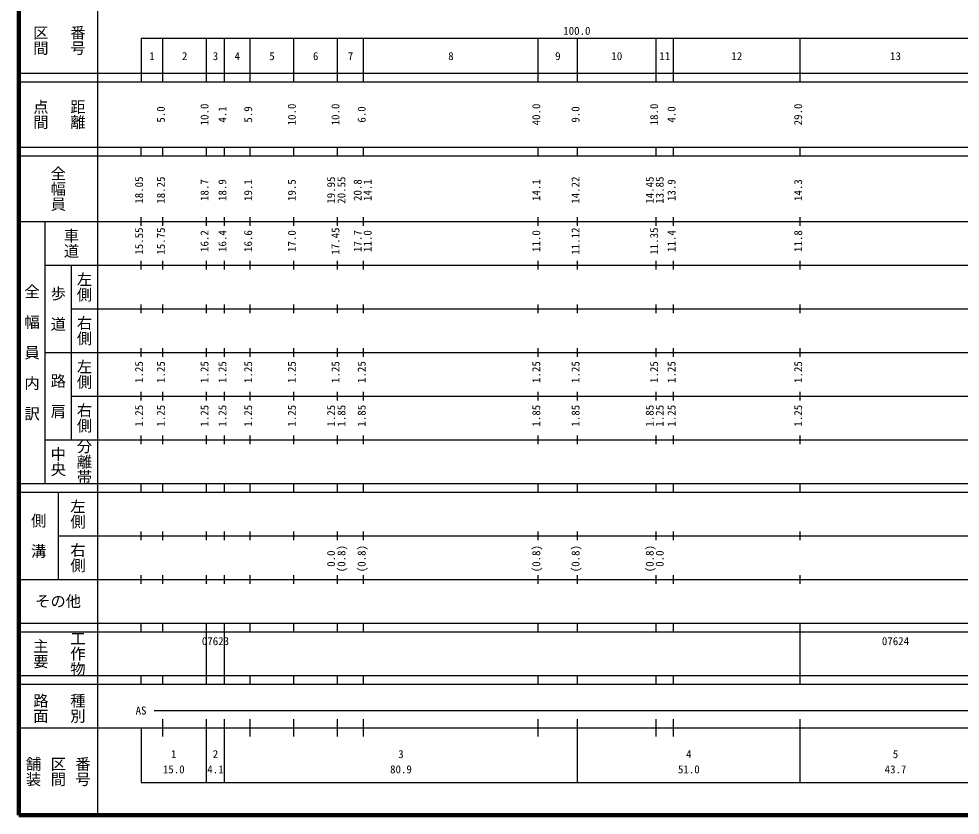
# Model space of a CAD drawing. Units: millimetres on the paper, enlarged 1000 times. Extents: x 40000 to 680000, y 20000 to 380000.
# Drawn here: x 40000 to 255664, y 20000 to 202409 of the extents above; entities that cross this region are included whole.
import ezdxf
from ezdxf.enums import TextEntityAlignment as Align

# ---------------------------------------------------------------- set-up
doc = ezdxf.new("R2010")
doc.units = ezdxf.units.MM
doc.header["$LTSCALE"] = 1000
doc.layers.add('M-TTL', color=2, linetype='Continuous', lineweight=140)
doc.layers.add('M-TTL-BAND', color=7, linetype='Continuous', lineweight=25)
doc.styles.add('@ＭＳ ゴシック', font='')
doc.styles.add('ＭＳ ゴシック', font='')
doc.styles.get('@ＭＳ ゴシック').set_extended_font_data('@MS Gothic')
doc.styles.get('ＭＳ ゴシック').set_extended_font_data('MS Gothic')

msp = doc.modelspace()

# ---------------------------------------------------------------- linework, layer by layer
at = {"layer": 'M-TTL'}
for p, q in [((40000, 380000), (40000, 20000)), ((40000, 20000), (680000, 20000))]:
    msp.add_line(p, q, dxfattribs=at)
at = {"layer": 'M-TTL-BAND'}
for p, q in [((58000, 370000), (58000, 20000)), ((68000, 198000), (579000, 198000)), ((68000, 198000), (68000, 188000)), ((73000, 188000), (73000, 198000)), ((83000, 188000), (83000, 198000)), ((87100, 188000), (87100, 198000)), ((93000, 188000), (93000, 198000)), ((103000, 188000), (103000, 198000)), ((113000, 188000), (113000, 198000)), ((119000, 188000), (119000, 198000)), ((159000, 188000), (159000, 198000)), ((168000, 188000), (168000, 198000)), ((186000, 188000), (186000, 198000)), ((190000, 188000), (190000, 198000)), ((219000, 188000), (219000, 198000)), ((40000, 190000), (579000, 190000)), ((40000, 188000), (579000, 188000)), ((40000, 173000), (579000, 173000)), ((68000, 171000), (68000, 173000)), ((73000, 171000), (73000, 173000)), ((83000, 171000), (83000, 173000)), ((87100, 171000), (87100, 173000)), ((93000, 171000), (93000, 173000)), ((103000, 171000), (103000, 173000)), ((113000, 171000), (113000, 173000)), ((119000, 171000), (119000, 173000)), ((159000, 171000), (159000, 173000)), ((168000, 171000), (168000, 173000)), ((186000, 171000), (186000, 173000)), ((190000, 171000), (190000, 173000)), ((219000, 171000), (219000, 173000)), ((40000, 171000), (579000, 171000)), ((40000, 156000), (579000, 156000)), ((46000, 96000), (46000, 156000)), ((68000, 155000), (68000, 157000)), ((73000, 155000), (73000, 157000)), ((83000, 155000), (83000, 157000)), ((87100, 155000), (87100, 157000)), ((93000, 155000), (93000, 157000)), ((103000, 155000), (103000, 157000)), ((113000, 155000), (113000, 157000)), ((119000, 155000), (119000, 157000)), ((159000, 155000), (159000, 157000)), ((168000, 155000), (168000, 157000)), ((186000, 155000), (186000, 157000)), ((190000, 155000), (190000, 157000)), ((219000, 155000), (219000, 157000)), ((68000, 145000), (68000, 147000)), ((73000, 145000), (73000, 147000)), ((83000, 145000), (83000, 147000)), ((87100, 145000), (87100, 147000)), ((93000, 145000), (93000, 147000)), ((103000, 145000), (103000, 147000)), ((113000, 145000), (113000, 147000)), ((119000, 145000), (119000, 147000)), ((159000, 145000), (159000, 147000)), ((168000, 145000), (168000, 147000)), ((186000, 145000), (186000, 147000)), ((190000, 145000), (190000, 147000)), ((219000, 145000), (219000, 147000)), ((46000, 146000), (579000, 146000)), ((52000, 146000), (52000, 106000)), ((52000, 136000), (579000, 136000)), ((68000, 135000), (68000, 137000)), ((73000, 135000), (73000, 137000)), ((83000, 135000), (83000, 137000)), ((87100, 135000), (87100, 137000)), ((93000, 135000), (93000, 137000)), ((103000, 135000), (103000, 137000)), ((113000, 135000), (113000, 137000)), ((119000, 135000), (119000, 137000)), ((159000, 135000), (159000, 137000)), ((168000, 135000), (168000, 137000)), ((186000, 135000), (186000, 137000)), ((190000, 135000), (190000, 137000)), ((219000, 135000), (219000, 137000)), ((46000, 126000), (579000, 126000)), ((68000, 125000), (68000, 127000)), ((73000, 125000), (73000, 127000)), ((83000, 125000), (83000, 127000)), ((87100, 125000), (87100, 127000)), ((93000, 125000), (93000, 127000)), ((103000, 125000), (103000, 127000)), ((113000, 125000), (113000, 127000)), ((119000, 125000), (119000, 127000)), ((159000, 125000), (159000, 127000)), ((168000, 125000), (168000, 127000)), ((186000, 125000), (186000, 127000)), ((190000, 125000), (190000, 127000)), ((219000, 125000), (219000, 127000)), ((68000, 115000), (68000, 117000)), ((73000, 115000), (73000, 117000)), ((83000, 115000), (83000, 117000)), ((87100, 115000), (87100, 117000)), ((93000, 115000), (93000, 117000)), ((103000, 115000), (103000, 117000)), ((113000, 115000), (113000, 117000)), ((119000, 115000), (119000, 117000)), ((159000, 115000), (159000, 117000)), ((168000, 115000), (168000, 117000)), ((186000, 115000), (186000, 117000)), ((190000, 115000), (190000, 117000)), ((219000, 115000), (219000, 117000)), ((52000, 116000), (579000, 116000)), ((46000, 106000), (579000, 106000)), ((68000, 105000), (68000, 107000)), ((73000, 105000), (73000, 107000)), ((83000, 105000), (83000, 107000)), ((87100, 105000), (87100, 107000)), ((93000, 105000), (93000, 107000)), ((103000, 105000), (103000, 107000)), ((113000, 105000), (113000, 107000)), ((119000, 105000), (119000, 107000)), ((159000, 105000), (159000, 107000)), ((168000, 105000), (168000, 107000)), ((186000, 105000), (186000, 107000)), ((190000, 105000), (190000, 107000)), ((219000, 105000), (219000, 107000)), ((40000, 96000), (579000, 96000)), ((68000, 94000), (68000, 96000)), ((73000, 94000), (73000, 96000)), ((83000, 94000), (83000, 96000)), ((87100, 94000), (87100, 96000)), ((93000, 94000), (93000, 96000)), ((103000, 94000), (103000, 96000)), ((113000, 94000), (113000, 96000)), ((119000, 94000), (119000, 96000)), ((159000, 94000), (159000, 96000)), ((168000, 94000), (168000, 96000)), ((186000, 94000), (186000, 96000)), ((190000, 94000), (190000, 96000)), ((219000, 94000), (219000, 96000)), ((40000, 94000), (579000, 94000)), ((49000, 94000), (49000, 74000)), ((68000, 83000), (68000, 85000)), ((73000, 83000), (73000, 85000)), ((83000, 83000), (83000, 85000)), ((87100, 83000), (87100, 85000)), ((93000, 83000), (93000, 85000)), ((103000, 83000), (103000, 85000)), ((113000, 83000), (113000, 85000)), ((119000, 83000), (119000, 85000)), ((159000, 83000), (159000, 85000)), ((168000, 83000), (168000, 85000)), ((186000, 83000), (186000, 85000)), ((190000, 83000), (190000, 85000)), ((219000, 83000), (219000, 85000)), ((49000, 84000), (579000, 84000)), ((40000, 74000), (579000, 74000)), ((68000, 73000), (68000, 75000)), ((73000, 73000), (73000, 75000)), ((83000, 73000), (83000, 75000)), ((87100, 73000), (87100, 75000)), ((93000, 73000), (93000, 75000)), ((103000, 73000), (103000, 75000)), ((113000, 73000), (113000, 75000)), ((119000, 73000), (119000, 75000)), ((159000, 73000), (159000, 75000)), ((168000, 73000), (168000, 75000)), ((186000, 73000), (186000, 75000)), ((190000, 73000), (190000, 75000)), ((219000, 73000), (219000, 75000)), ((40000, 64000), (579000, 64000)), ((68000, 62000), (68000, 64000)), ((73000, 62000), (73000, 64000)), ((83000, 62000), (83000, 64000)), ((87100, 62000), (87100, 64000)), ((93000, 62000), (93000, 64000)), ((103000, 62000), (103000, 64000)), ((113000, 62000), (113000, 64000)), ((119000, 62000), (119000, 64000)), ((159000, 62000), (159000, 64000)), ((168000, 62000), (168000, 64000)), ((186000, 62000), (186000, 64000)), ((190000, 62000), (190000, 64000)), ((219000, 62000), (219000, 64000)), ((40000, 62000), (579000, 62000)), ((83000, 52000), (83000, 62000)), ((87100, 52000), (87100, 62000)), ((219000, 52000), (219000, 62000)), ((40000, 52000), (579000, 52000)), ((68000, 50000), (68000, 52000)), ((73000, 50000), (73000, 52000)), ((83000, 50000), (83000, 52000)), ((87100, 50000), (87100, 52000)), ((93000, 50000), (93000, 52000)), ((103000, 50000), (103000, 52000)), ((113000, 50000), (113000, 52000)), ((119000, 50000), (119000, 52000)), ((159000, 50000), (159000, 52000)), ((168000, 50000), (168000, 52000)), ((186000, 50000), (186000, 52000)), ((190000, 50000), (190000, 52000)), ((219000, 50000), (219000, 52000)), ((40000, 50000), (579000, 50000)), ((71000, 44000), (565000, 44000)), ((73000, 38000), (73000, 42000)), ((83000, 27500), (83000, 42000)), ((87100, 27500), (87100, 42000)), ((93000, 38000), (93000, 42000)), ((103000, 38000), (103000, 42000)), ((113000, 38000), (113000, 42000)), ((119000, 38000), (119000, 42000)), ((159000, 38000), (159000, 42000)), ((168000, 27500), (168000, 42000)), ((186000, 38000), (186000, 42000)), ((190000, 38000), (190000, 42000)), ((219000, 27500), (219000, 42000)), ((40000, 40000), (579000, 40000)), ((68000, 40000), (68000, 27500)), ((68000, 27500), (579000, 27500))]:
    msp.add_line(p, q, dxfattribs=at)

# ---------------------------------------------------------------- texts
at = {"layer": 'M-TTL-BAND', "style": '@ＭＳ ゴシック'}
for s, p in [('区間', (45000, 197500)), ('番号', (53500, 197500)), ('点間', (45000, 180500)), ('距離', (53500, 180500)), ('全幅員', (49000, 163500)), ('車道', (52000, 151000)), ('左側', (55000, 141000)), ('全\u3000幅\u3000員\u3000内\u3000訳', (43000, 126000)), ('歩\u3000道', (49000, 136000)), ('右側', (55000, 131000)), ('左側', (55000, 121000)), ('路\u3000肩', (49000, 116000)), ('右側', (55000, 111000)), ('分離帯', (55000, 101000)), ('中央', (49000, 101000)), ('左側', (53500, 89000)), ('側\u3000溝', (44500, 84000)), ('右側', (53500, 79000)), ('工作物', (53500, 57000)), ('主要', (45000, 57000)), ('路面', (45000, 44500)), ('種別', (53500, 44500)), ('舗装', (43333, 30000)), ('区間', (49000, 30000)), ('番号', (54667, 30000))]:
    msp.add_text(s, height=2566, rotation=270, dxfattribs=at).set_placement(p, align=Align.MIDDLE_CENTER)
at = {"layer": 'M-TTL-BAND', "style": 'ＭＳ ゴシック'}
for s, p in [('100.0', (167844, 198195)), ('1', (70500, 192405)), ('2', (78000, 192405)), ('3', (85050, 192405)), ('4', (90050, 192405)), ('5', (98000, 192405)), ('6', (108000, 192405)), ('7', (116000, 192405)), ('8', (139000, 192405)), ('9', (163500, 192405)), ('10', (177000, 192405)), ('11', (188000, 192405)), ('12', (204500, 192405)), ('13', (240850, 192405)), ('07623', (85050, 58405)), ('07624', (240850, 58405)), ('AS', (68000, 42500)), ('1', (75500, 32523)), ('2', (85050, 32523)), ('3', (127550, 32523)), ('4', (193500, 32523)), ('5', (240850, 32523)), ('15.0', (75500, 29033)), ('4.1', (85050, 29033)), ('80.9', (127550, 29033)), ('51.0', (193500, 29033)), ('43.7', (240850, 29033))]:
    msp.add_text(s, height=1833, dxfattribs=at).set_placement(p, align=Align.BOTTOM_CENTER)
for s, p in [('5.0', (74000, 180500)), ('10.0', (84000, 180500)), ('4.1', (88100, 180500)), ('5.9', (94000, 180500)), ('10.0', (104000, 180500)), ('10.0', (114000, 180500)), ('6.0', (120000, 180500)), ('40.0', (160000, 180500)), ('9.0', (169000, 180500)), ('18.0', (187000, 180500)), ('4.0', (191000, 180500)), ('29.0', (220000, 180500)), ('18.05', (69000, 163174)), ('18.25', (74000, 163174)), ('19.95', (113000, 163174)), ('20.55', (115370, 163174)), ('14.22', (169000, 163174)), ('14.45', (186000, 163174)), ('13.85', (188281, 163174)), ('18.7', (84000, 163174)), ('18.9', (88100, 163174)), ('19.1', (94000, 163174)), ('19.5', (104000, 163174)), ('20.8', (119085, 163174)), ('14.1', (121370, 163174)), ('14.1', (160000, 163174)), ('13.9', (191000, 163174)), ('14.3', (220000, 163174)), ('15.55', (69000, 151500)), ('15.75', (74000, 151500)), ('16.2', (84000, 151500)), ('16.4', (88100, 151500)), ('16.6', (94000, 151500)), ('17.0', (104000, 151500)), ('17.45', (114000, 151500)), ('17.7', (119085, 151500)), ('11.0', (121370, 151500)), ('11.0', (160000, 151500)), ('11.12', (169000, 151500)), ('11.35', (187000, 151500)), ('11.4', (191000, 151500)), ('11.8', (220000, 151500)), ('1.25', (69000, 121500)), ('1.25', (74000, 121500)), ('1.25', (84000, 121500)), ('1.25', (88100, 121500)), ('1.25', (94000, 121500)), ('1.25', (104000, 121500)), ('1.25', (114000, 121500)), ('1.25', (120000, 121500)), ('1.25', (160000, 121500)), ('1.25', (169000, 121500)), ('1.25', (187000, 121500)), ('1.25', (191000, 121500)), ('1.25', (220000, 121500)), ('1.25', (69000, 111500)), ('1.25', (74000, 111500)), ('1.25', (84000, 111500)), ('1.25', (88100, 111500)), ('1.25', (94000, 111500)), ('1.25', (104000, 111500)), ('1.25', (113000, 111500)), ('1.85', (115370, 111500)), ('1.85', (120000, 111500)), ('1.85', (160000, 111500)), ('1.85', (169000, 111500)), ('1.85', (186000, 111500)), ('1.25', (188281, 111500)), ('1.25', (191000, 111500)), ('1.25', (220000, 111500)), ('0.0', (113000, 78764)), ('(0.8)', (115370, 78764)), ('(0.8)', (120000, 78764)), ('(0.8)', (160000, 78764)), ('(0.8)', (169000, 78764)), ('(0.8)', (186000, 78764)), ('0.0', (188281, 78764))]:
    msp.add_text(s, height=1833, rotation=90, dxfattribs=at).set_placement(p, align=Align.BOTTOM_CENTER)
msp.add_text('その他', height=2566, dxfattribs=at).set_placement((49000, 69000), align=Align.MIDDLE_CENTER)

doc.saveas('drawing.dxf')
